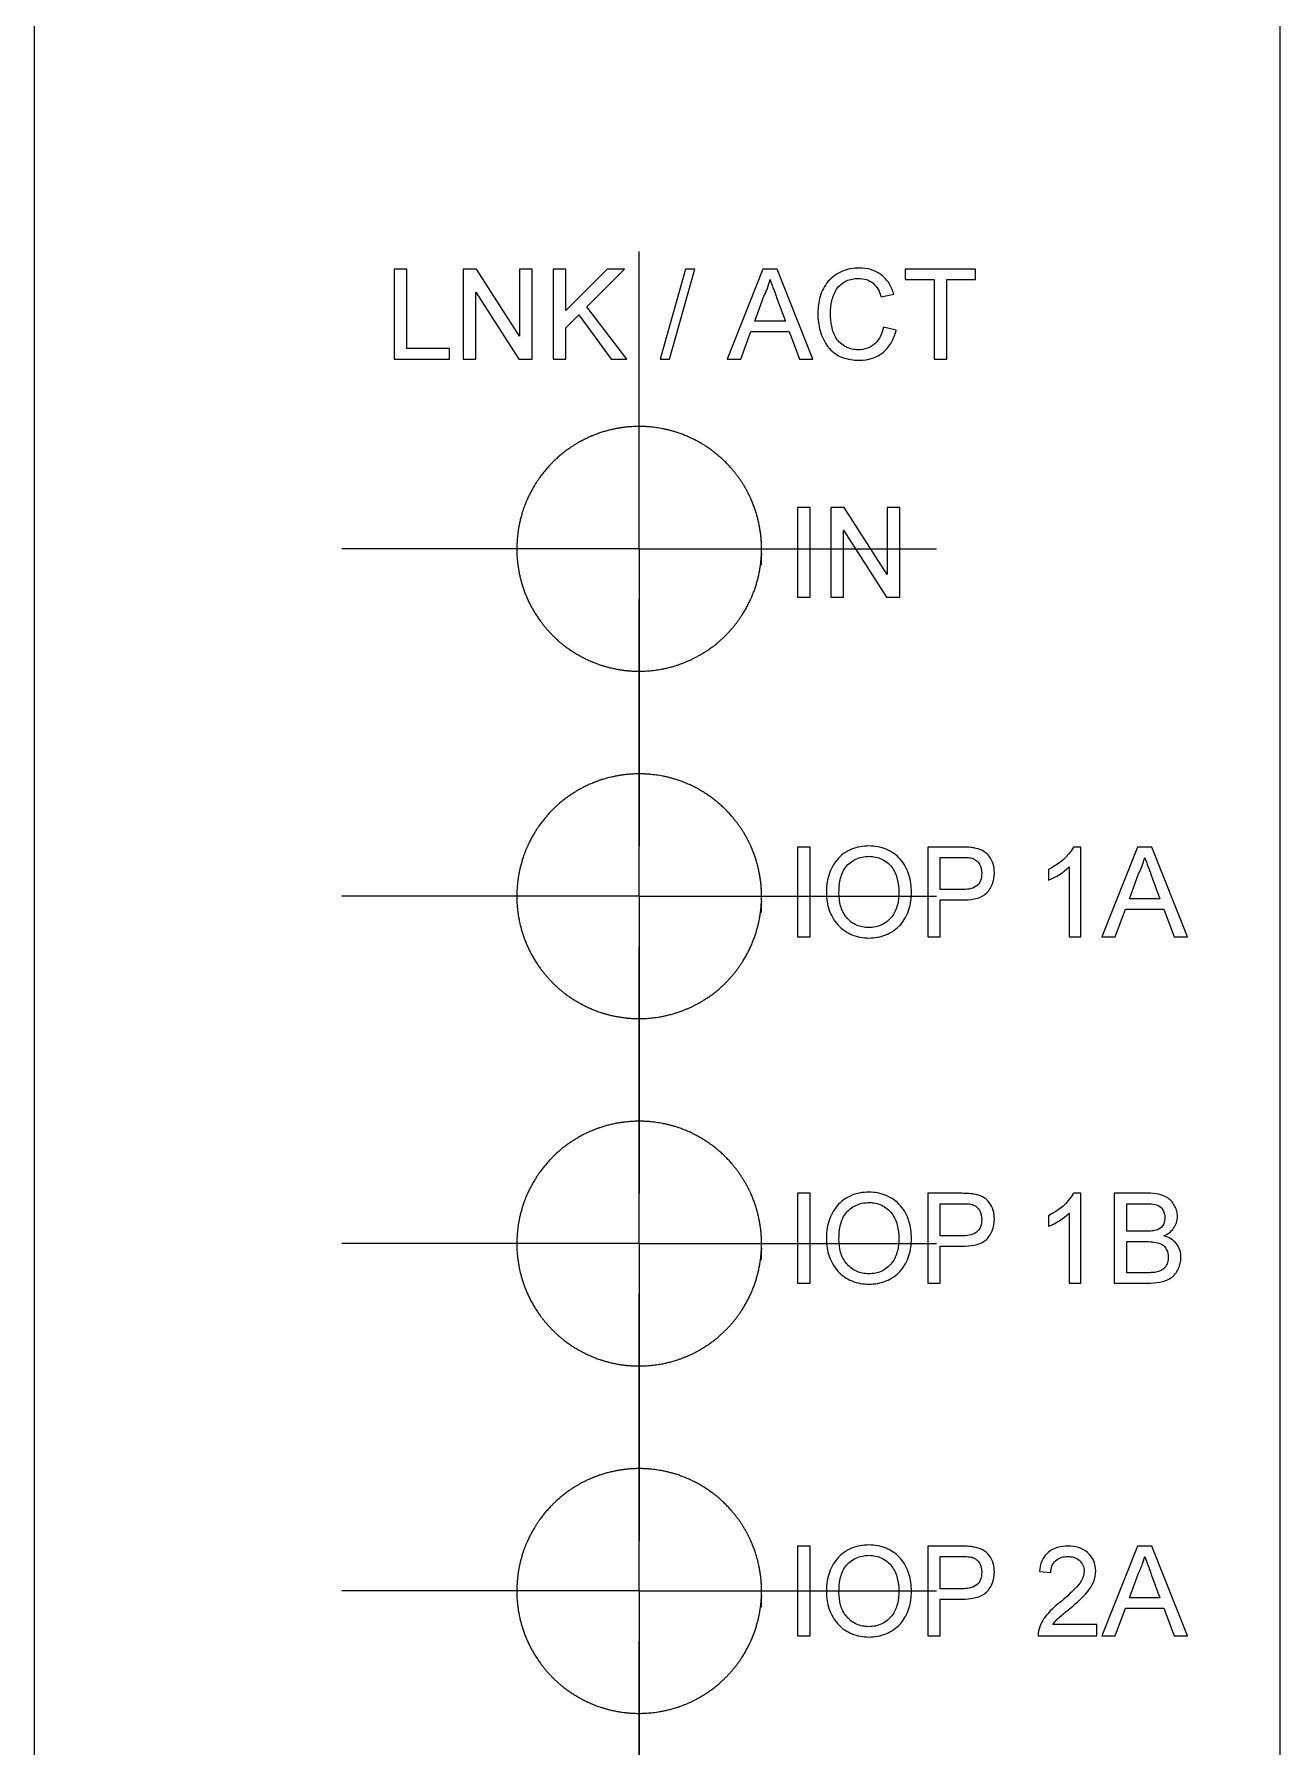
# Model space of a CAD drawing. Header units: millimetres. Extents: x 0 to 210, y 0 to 297.
# Drawn here: x 79.91 to 97.72, y 174.46 to 198.95 of the extents above; entities that cross this region are included whole.
import ezdxf

# ---------------------------------------------------------------- set-up
doc = ezdxf.new("R2010")
doc.units = ezdxf.units.MM

# ---------------------------------------------------------------- blocks, each defined once
blk = doc.blocks.new('SW_CENTERMARKSYMBOL_9')
at = {"color": 0, "linetype": 'Continuous', "lineweight": 0}
for p, q in [((0, 2.5), (0, 4.25)), ((0, 0), (0, 2.5)), ((-2.5, 0), (-4.25, 0)), ((0, 0), (-2.5, 0)), ((0, 0), (0, -2.5)), ((0, 0), (2.5, 0)), ((2.5, 0), (4.25, 0)), ((0, -2.5), (0, -4.25))]:
    blk.add_line(p, q, dxfattribs=at)
blk = doc.blocks.new('SW_CENTERMARKSYMBOL_10')
at = {"color": 0, "linetype": 'Continuous', "lineweight": 0}
for p, q in [((0, 2.5), (0, 4.25)), ((0, 0), (0, 2.5)), ((-2.5, 0), (-4.25, 0)), ((0, 0), (-2.5, 0)), ((0, 0), (0, -2.5)), ((0, 0), (2.5, 0)), ((2.5, 0), (4.25, 0)), ((0, -2.5), (0, -4.25))]:
    blk.add_line(p, q, dxfattribs=at)
blk = doc.blocks.new('SW_CENTERMARKSYMBOL_11')
at = {"color": 0, "linetype": 'Continuous', "lineweight": 0}
for p, q in [((0, 2.5), (0, 4.25)), ((0, 0), (0, 2.5)), ((-2.5, 0), (-4.25, 0)), ((0, 0), (-2.5, 0)), ((0, 0), (0, -2.5)), ((0, 0), (2.5, 0)), ((2.5, 0), (4.25, 0)), ((0, -2.5), (0, -4.25))]:
    blk.add_line(p, q, dxfattribs=at)
blk = doc.blocks.new('SW_CENTERMARKSYMBOL_12')
at = {"color": 0, "linetype": 'Continuous', "lineweight": 0}
for p, q in [((0, 2.5), (0, 4.25)), ((0, 0), (0, 2.5)), ((-2.5, 0), (-4.25, 0)), ((0, 0), (-2.5, 0)), ((0, 0), (0, -2.5)), ((0, 0), (2.5, 0)), ((2.5, 0), (4.25, 0)), ((0, -2.5), (0, -4.25))]:
    blk.add_line(p, q, dxfattribs=at)
blk = doc.blocks.new('SW_CENTERMARKSYMBOL_13')
at = {"color": 0, "linetype": 'Continuous', "lineweight": 0}
for p, q in [((0, 2.5), (0, 4.25)), ((0, 0), (0, 2.5)), ((-2.5, 0), (-4.25, 0)), ((0, 0), (-2.5, 0)), ((0, 0), (0, -2.5)), ((0, 0), (2.5, 0)), ((2.5, 0), (4.25, 0)), ((0, -2.5), (0, -4.25))]:
    blk.add_line(p, q, dxfattribs=at)

msp = doc.modelspace()

# ---------------------------------------------------------------- linework, layer by layer
at = {"color": 7, "linetype": 'Continuous', "lineweight": 15}
for p, q in [((79.911, 237.015), (79.911, 105.12)), ((97.721, 237.015), (97.721, 105.12)), ((85.057, 195.594), (85.057, 194.309)), ((85.238, 195.594), (85.057, 195.594)), ((85.238, 194.458), (85.238, 195.594)), ((86.236, 195.594), (86.044, 195.594)), ((86.044, 195.594), (86.044, 194.309)), ((86.851, 194.635), (86.236, 195.594)), ((86.851, 195.594), (86.851, 194.635)), ((87.032, 195.594), (86.851, 195.594)), ((87.032, 194.309), (87.032, 195.594)), ((87.329, 195.594), (87.329, 194.309)), ((87.51, 195.594), (87.329, 195.594)), ((87.51, 195.002), (87.51, 195.594)), ((88.101, 195.594), (87.51, 195.002)), ((87.813, 195.057), (88.349, 195.594)), ((88.349, 195.594), (88.101, 195.594)), ((89.222, 195.594), (88.86, 194.309)), ((88.996, 194.309), (89.358, 195.594)), ((89.358, 195.594), (89.222, 195.594)), ((90.33, 195.594), (89.82, 194.309)), ((90.534, 195.594), (90.33, 195.594)), ((91.044, 194.309), (90.534, 195.594)), ((93.371, 195.594), (92.366, 195.594)), ((92.366, 195.594), (92.366, 195.445)), ((92.366, 195.445), (92.778, 195.445)), ((92.778, 195.445), (92.778, 194.309)), ((92.959, 195.445), (93.371, 195.445)), ((92.959, 194.309), (92.959, 195.445)), ((93.371, 195.445), (93.371, 195.594)), ((86.225, 195.268), (86.841, 194.309)), ((86.225, 194.309), (86.225, 195.268)), ((90.213, 194.853), (90.344, 195.208)), ((92.021, 195.198), (92.202, 195.237)), ((88.382, 194.309), (87.813, 195.057)), ((90.526, 195.19), (90.651, 194.853)), ((87.51, 194.754), (87.698, 194.942)), ((87.51, 194.309), (87.51, 194.754)), ((87.698, 194.942), (88.159, 194.309)), ((90.012, 194.309), (90.158, 194.705)), ((90.158, 194.705), (90.706, 194.705)), ((90.651, 194.853), (90.213, 194.853)), ((90.706, 194.705), (90.852, 194.309)), ((92.235, 194.721), (92.054, 194.763)), ((85.847, 194.458), (85.238, 194.458)), ((85.847, 194.309), (85.847, 194.458)), ((85.057, 194.309), (85.847, 194.309)), ((86.044, 194.309), (86.225, 194.309)), ((86.841, 194.309), (87.032, 194.309)), ((87.329, 194.309), (87.51, 194.309)), ((88.159, 194.309), (88.382, 194.309)), ((88.86, 194.309), (88.996, 194.309)), ((89.82, 194.309), (90.012, 194.309)), ((90.852, 194.309), (91.044, 194.309)), ((92.778, 194.309), (92.959, 194.309)), ((90.825, 192.186), (90.825, 190.902)), ((91.006, 192.186), (90.825, 192.186)), ((91.006, 190.902), (91.006, 192.186)), ((91.494, 192.186), (91.303, 192.186)), ((91.303, 192.186), (91.303, 190.902)), ((92.109, 191.228), (91.494, 192.186)), ((92.109, 192.186), (92.109, 191.228)), ((92.29, 192.186), (92.109, 192.186)), ((92.29, 190.902), (92.29, 192.186)), ((91.484, 191.86), (92.099, 190.902)), ((91.484, 190.902), (91.484, 191.86)), ((90.825, 190.902), (91.006, 190.902)), ((91.303, 190.902), (91.484, 190.902)), ((92.099, 190.902), (92.29, 190.902)), ((90.825, 187.33), (90.825, 186.046)), ((91.006, 187.33), (90.825, 187.33)), ((91.006, 186.046), (91.006, 187.33)), ((92.686, 187.33), (92.686, 186.046)), ((93.157, 187.33), (92.686, 187.33)), ((92.867, 187.182), (93.173, 187.182)), ((92.867, 186.721), (92.867, 187.182)), ((94.875, 187.33), (94.769, 187.33)), ((94.875, 186.046), (94.875, 187.33)), ((95.687, 187.33), (95.177, 186.046)), ((95.891, 187.33), (95.687, 187.33)), ((96.401, 186.046), (95.891, 187.33)), ((94.414, 187.009), (94.414, 186.857)), ((94.711, 187.047), (94.711, 186.046)), ((95.57, 186.589), (95.701, 186.945)), ((95.883, 186.927), (96.008, 186.589)), ((93.176, 186.721), (92.867, 186.721)), ((92.867, 186.573), (93.181, 186.573)), ((92.867, 186.046), (92.867, 186.573)), ((95.369, 186.046), (95.515, 186.441)), ((95.515, 186.441), (96.063, 186.441)), ((96.008, 186.589), (95.57, 186.589)), ((96.063, 186.441), (96.209, 186.046)), ((90.825, 186.046), (91.006, 186.046)), ((92.686, 186.046), (92.867, 186.046)), ((94.711, 186.046), (94.875, 186.046)), ((95.177, 186.046), (95.369, 186.046)), ((96.209, 186.046), (96.401, 186.046)), ((91.006, 182.379), (90.825, 182.379)), ((90.825, 182.379), (90.825, 181.094)), ((91.006, 181.094), (91.006, 182.379)), ((92.686, 182.379), (92.686, 181.094)), ((93.157, 182.379), (92.686, 182.379)), ((92.867, 182.23), (93.173, 182.23)), ((92.867, 181.769), (92.867, 182.23)), ((94.875, 182.379), (94.769, 182.379)), ((94.875, 181.094), (94.875, 182.379)), ((95.353, 182.379), (95.353, 181.094)), ((95.833, 182.379), (95.353, 182.379)), ((95.534, 182.23), (95.778, 182.23)), ((95.534, 181.835), (95.534, 182.23)), ((94.414, 182.058), (94.414, 181.906)), ((94.711, 182.095), (94.711, 181.094)), ((93.176, 181.769), (92.867, 181.769)), ((95.798, 181.835), (95.534, 181.835)), ((92.867, 181.621), (93.181, 181.621)), ((92.867, 181.094), (92.867, 181.621)), ((95.534, 181.687), (95.817, 181.687)), ((95.534, 181.243), (95.534, 181.687)), ((95.838, 181.243), (95.534, 181.243)), ((90.825, 181.094), (91.006, 181.094)), ((92.686, 181.094), (92.867, 181.094)), ((94.711, 181.094), (94.875, 181.094)), ((95.353, 181.094), (95.835, 181.094)), ((90.825, 177.333), (90.825, 176.048)), ((91.006, 177.333), (90.825, 177.333)), ((91.006, 176.048), (91.006, 177.333)), ((92.686, 177.333), (92.686, 176.048)), ((93.157, 177.333), (92.686, 177.333)), ((95.687, 177.333), (95.177, 176.048)), ((95.891, 177.333), (95.687, 177.333)), ((96.401, 176.048), (95.891, 177.333)), ((92.867, 177.184), (93.173, 177.184)), ((92.867, 176.723), (92.867, 177.184)), ((94.283, 176.97), (94.447, 176.954)), ((95.57, 176.592), (95.701, 176.947)), ((95.883, 176.929), (96.008, 176.592)), ((93.176, 176.723), (92.867, 176.723)), ((96.008, 176.592), (95.57, 176.592)), ((92.867, 176.575), (93.181, 176.575)), ((92.867, 176.048), (92.867, 176.575)), ((95.369, 176.048), (95.515, 176.444)), ((95.515, 176.444), (96.063, 176.444)), ((96.063, 176.444), (96.209, 176.048)), ((95.106, 176.213), (94.478, 176.213)), ((95.106, 176.048), (95.106, 176.213)), ((90.825, 176.048), (91.006, 176.048)), ((92.686, 176.048), (92.867, 176.048)), ((94.266, 176.048), (95.106, 176.048)), ((95.177, 176.048), (95.369, 176.048)), ((96.209, 176.048), (96.401, 176.048))]:
    msp.add_line(p, q, dxfattribs=at)
for points, knots in [([(90.344, 195.208), (90.354, 195.227), (90.363, 195.246), (90.372, 195.265), (90.381, 195.285), (90.388, 195.304), (90.396, 195.324), (90.411, 195.364), (90.422, 195.404), (90.432, 195.445)], [0, 0, 0, 0, 0.0000634621, 0.0000634621, 0.0000634621, 0.0001269779, 0.0001269779, 0.0001269779, 0.0002541361, 0.0002541361, 0.0002541361, 0.0002541361]), ([(90.432, 195.445), (90.44, 195.424), (90.448, 195.403), (90.456, 195.382), (90.463, 195.36), (90.471, 195.339), (90.479, 195.318), (90.487, 195.297), (90.495, 195.275), (90.503, 195.254), (90.511, 195.233), (90.519, 195.212), (90.526, 195.19)], [0, 0, 0, 0, 0.0000681238, 0.0000681238, 0.0000681238, 0.0001362436, 0.0001362436, 0.0001362436, 0.0002043659, 0.0002043659, 0.0002043659, 0.0002724882, 0.0002724882, 0.0002724882, 0.0002724882]), ([(91.707, 195.61), (91.624, 195.609), (91.543, 195.596), (91.39, 195.532), (91.319, 195.484), (91.212, 195.359), (91.173, 195.284), (91.125, 195.127), (91.117, 195.044), (91.115, 194.961)], [0, 0, 0, 0, 0.25, 0.25, 0.5, 0.5, 0.75, 0.75, 1, 1, 1, 1]), ([(91.296, 194.962), (91.297, 195.023), (91.303, 195.083), (91.33, 195.2), (91.35, 195.258), (91.419, 195.359), (91.467, 195.4), (91.576, 195.452), (91.637, 195.461), (91.698, 195.462)], [0, 0, 0, 0, 0.25, 0.25, 0.5, 0.5, 0.75, 0.75, 1, 1, 1, 1]), ([(91.698, 195.462), (91.736, 195.461), (91.773, 195.458), (91.845, 195.435), (91.879, 195.417), (91.965, 195.342), (91.998, 195.27), (92.021, 195.198)], [0, 0, 0, 0, 0.25, 0.25, 0.5, 0.5, 1, 1, 1, 1]), ([(92.202, 195.237), (92.185, 195.29), (92.165, 195.342), (92.106, 195.436), (92.067, 195.478), (91.978, 195.546), (91.927, 195.572), (91.82, 195.603), (91.763, 195.609), (91.707, 195.61)], [0, 0, 0, 0, 0.25, 0.25, 0.5, 0.5, 0.75, 0.75, 1, 1, 1, 1]), ([(91.115, 194.961), (91.116, 194.876), (91.126, 194.793), (91.173, 194.63), (91.208, 194.552), (91.312, 194.418), (91.382, 194.365), (91.539, 194.303), (91.625, 194.294), (91.71, 194.293)], [0, 0, 0, 0, 0.25, 0.25, 0.5, 0.5, 0.75, 0.75, 1, 1, 1, 1]), ([(91.693, 194.441), (91.632, 194.443), (91.571, 194.455), (91.461, 194.511), (91.412, 194.553), (91.346, 194.657), (91.327, 194.717), (91.302, 194.838), (91.297, 194.9), (91.296, 194.962)], [0, 0, 0, 0, 0.25, 0.25, 0.5, 0.5, 0.75, 0.75, 1, 1, 1, 1]), ([(92.054, 194.763), (92.044, 194.72), (92.031, 194.678), (91.994, 194.599), (91.968, 194.562), (91.903, 194.502), (91.866, 194.478), (91.782, 194.448), (91.738, 194.442), (91.693, 194.441)], [0, 0, 0, 0, 0.25, 0.25, 0.5, 0.5, 0.75, 0.75, 1, 1, 1, 1]), ([(91.71, 194.293), (91.772, 194.294), (91.833, 194.301), (91.95, 194.339), (92.005, 194.368), (92.1, 194.448), (92.139, 194.496), (92.198, 194.603), (92.219, 194.661), (92.235, 194.721)], [0, 0, 0, 0, 0.25, 0.25, 0.5, 0.5, 0.75, 0.75, 1, 1, 1, 1]), ([(90.311, 191.364), (90.311, 191.71), (90.299, 191.824), (90.255, 192.047), (90.221, 192.158), (90.134, 192.37), (90.08, 192.471), (89.953, 192.661), (89.879, 192.751), (89.637, 192.993), (89.442, 193.124), (89.02, 193.299), (88.79, 193.345), (88.447, 193.345), (88.331, 193.334), (88.106, 193.289), (87.997, 193.256), (87.785, 193.168), (87.683, 193.113), (87.493, 192.986), (87.405, 192.914), (87.241, 192.751), (87.169, 192.662), (87.042, 192.472), (86.987, 192.37), (86.9, 192.158), (86.867, 192.049), (86.822, 191.825), (86.811, 191.709), (86.81, 191.367), (86.856, 191.137), (87.03, 190.716), (87.16, 190.521), (87.402, 190.278), (87.492, 190.204), (87.682, 190.077), (87.783, 190.023), (87.994, 189.935), (88.106, 189.901), (88.33, 189.856), (88.443, 189.845), (88.79, 189.845), (89.017, 189.89), (89.336, 190.022), (89.436, 190.076), (89.627, 190.202), (89.717, 190.276), (89.959, 190.519), (90.09, 190.714), (90.264, 191.134), (90.311, 191.364), (90.311, 191.71)], [-0.0625, -0.0625, 0, 0, 0.03125, 0.03125, 0.0625, 0.0625, 0.09375, 0.09375, 0.125, 0.125, 0.1875, 0.1875, 0.25, 0.25, 0.28125, 0.28125, 0.3125, 0.3125, 0.34375, 0.34375, 0.375, 0.375, 0.40625, 0.40625, 0.4375, 0.4375, 0.46875, 0.46875, 0.5, 0.5, 0.5625, 0.5625, 0.625, 0.625, 0.65625, 0.65625, 0.6875, 0.6875, 0.71875, 0.71875, 0.75, 0.75, 0.8125, 0.8125, 0.84375, 0.84375, 0.875, 0.875, 0.9375, 0.9375, 1, 1, 1.03125, 1.03125]), ([(90.311, 186.396), (90.311, 186.742), (90.299, 186.856), (90.255, 187.079), (90.221, 187.19), (90.134, 187.402), (90.08, 187.503), (89.953, 187.693), (89.879, 187.783), (89.637, 188.025), (89.442, 188.156), (89.021, 188.331), (88.79, 188.377), (88.447, 188.377), (88.331, 188.365), (88.106, 188.321), (87.997, 188.288), (87.785, 188.2), (87.683, 188.145), (87.493, 188.018), (87.405, 187.946), (87.241, 187.782), (87.169, 187.694), (87.042, 187.504), (86.987, 187.402), (86.9, 187.19), (86.867, 187.081), (86.822, 186.857), (86.811, 186.741), (86.81, 186.399), (86.856, 186.169), (87.03, 185.748), (87.16, 185.553), (87.402, 185.31), (87.492, 185.236), (87.682, 185.109), (87.782, 185.055), (87.994, 184.967), (88.106, 184.933), (88.33, 184.888), (88.443, 184.877), (88.79, 184.877), (89.017, 184.922), (89.336, 185.054), (89.437, 185.108), (89.627, 185.234), (89.717, 185.308), (89.959, 185.551), (90.09, 185.746), (90.264, 186.166), (90.311, 186.396), (90.311, 186.742)], [-0.0625, -0.0625, 0, 0, 0.03125, 0.03125, 0.0625, 0.0625, 0.09375, 0.09375, 0.125, 0.125, 0.1875, 0.1875, 0.25, 0.25, 0.28125, 0.28125, 0.3125, 0.3125, 0.34375, 0.34375, 0.375, 0.375, 0.40625, 0.40625, 0.4375, 0.4375, 0.46875, 0.46875, 0.5, 0.5, 0.5625, 0.5625, 0.625, 0.625, 0.65625, 0.65625, 0.6875, 0.6875, 0.71875, 0.71875, 0.75, 0.75, 0.8125, 0.8125, 0.84375, 0.84375, 0.875, 0.875, 0.9375, 0.9375, 1, 1, 1.03125, 1.03125]), ([(91.847, 187.346), (91.761, 187.344), (91.675, 187.333), (91.517, 187.266), (91.446, 187.214), (91.335, 187.085), (91.295, 187.007), (91.246, 186.842), (91.238, 186.757), (91.237, 186.671)], [0, 0, 0, 0, 0.25, 0.25, 0.5, 0.5, 0.75, 0.75, 1, 1, 1, 1]), ([(91.418, 186.669), (91.419, 186.733), (91.422, 186.797), (91.449, 186.923), (91.472, 186.986), (91.549, 187.09), (91.602, 187.129), (91.718, 187.185), (91.783, 187.197), (91.848, 187.198)], [0, 0, 0, 0, 0.25, 0.25, 0.5, 0.5, 0.75, 0.75, 1, 1, 1, 1]), ([(92.455, 186.686), (92.453, 186.77), (92.444, 186.853), (92.393, 187.013), (92.353, 187.089), (92.242, 187.216), (92.171, 187.265), (92.016, 187.331), (91.931, 187.345), (91.847, 187.346)], [0, 0, 0, 0, 0.25, 0.25, 0.5, 0.5, 0.75, 0.75, 1, 1, 1, 1]), ([(91.848, 187.198), (91.911, 187.197), (91.973, 187.185), (92.085, 187.131), (92.136, 187.091), (92.21, 186.991), (92.236, 186.933), (92.267, 186.812), (92.273, 186.75), (92.274, 186.687)], [0, 0, 0, 0, 0.25, 0.25, 0.5, 0.5, 0.75, 0.75, 1, 1, 1, 1]), ([(93.348, 187.318), (93.332, 187.32), (93.316, 187.323), (93.3, 187.324), (93.284, 187.326), (93.269, 187.327), (93.253, 187.328), (93.221, 187.329), (93.189, 187.33), (93.157, 187.33)], [0, 0, 0, 0, 0.0000477986, 0.0000477986, 0.0000477986, 0.0000955814, 0.0000955814, 0.0000955814, 0.0001909131, 0.0001909131, 0.0001909131, 0.0001909131]), ([(93.173, 187.182), (93.186, 187.182), (93.198, 187.182), (93.21, 187.181), (93.223, 187.181), (93.235, 187.181), (93.248, 187.18), (93.272, 187.179), (93.297, 187.176), (93.321, 187.171)], [0, 0, 0, 0, 0.0000371946, 0.0000371946, 0.0000371946, 0.0000743921, 0.0000743921, 0.0000743921, 0.0001487473, 0.0001487473, 0.0001487473, 0.0001487473]), ([(93.321, 187.171), (93.343, 187.163), (93.363, 187.154), (93.399, 187.125), (93.414, 187.107), (93.45, 187.048), (93.458, 187.001), (93.459, 186.956)], [0, 0, 0, 0, 0.25, 0.25, 0.5, 0.5, 1, 1, 1, 1]), ([(93.64, 186.961), (93.639, 187.003), (93.635, 187.045), (93.61, 187.125), (93.59, 187.164), (93.539, 187.231), (93.506, 187.259), (93.431, 187.299), (93.39, 187.31), (93.348, 187.318)], [0, 0, 0, 0, 0.25, 0.25, 0.5, 0.5, 0.75, 0.75, 1, 1, 1, 1]), ([(95.701, 186.945), (95.711, 186.964), (95.72, 186.982), (95.729, 187.002), (95.738, 187.021), (95.745, 187.041), (95.753, 187.06), (95.76, 187.08), (95.767, 187.1), (95.773, 187.12), (95.779, 187.141), (95.784, 187.161), (95.789, 187.182)], [0, 0, 0, 0, 0.000063462, 0.000063462, 0.000063462, 0.0001269778, 0.0001269778, 0.0001269778, 0.0001904131, 0.0001904131, 0.0001904131, 0.0002541404, 0.0002541404, 0.0002541404, 0.0002541404]), ([(95.789, 187.182), (95.797, 187.16), (95.805, 187.139), (95.813, 187.118), (95.82, 187.097), (95.828, 187.075), (95.836, 187.054), (95.844, 187.033), (95.852, 187.012), (95.86, 186.99), (95.868, 186.969), (95.876, 186.948), (95.883, 186.927)], [0, 0, 0, 0, 0.0000681678, 0.0000681678, 0.0000681678, 0.0001363317, 0.0001363317, 0.0001363317, 0.000204498, 0.000204498, 0.000204498, 0.0002726642, 0.0002726642, 0.0002726642, 0.0002726642]), ([(93.459, 186.956), (93.459, 186.921), (93.454, 186.885), (93.429, 186.82), (93.407, 186.79), (93.351, 186.748), (93.316, 186.737), (93.247, 186.723), (93.212, 186.721), (93.176, 186.721)], [0, 0, 0, 0, 0.25, 0.25, 0.5, 0.5, 0.75, 0.75, 1, 1, 1, 1]), ([(93.181, 186.573), (93.239, 186.574), (93.296, 186.576), (93.409, 186.6), (93.465, 186.62), (93.554, 186.691), (93.587, 186.741), (93.631, 186.846), (93.639, 186.904), (93.64, 186.961)], [0, 0, 0, 0, 0.25, 0.25, 0.5, 0.5, 0.75, 0.75, 1, 1, 1, 1]), ([(91.237, 186.671), (91.238, 186.588), (91.25, 186.507), (91.305, 186.352), (91.346, 186.279), (91.458, 186.156), (91.527, 186.108), (91.679, 186.044), (91.762, 186.031), (91.846, 186.029)], [0, 0, 0, 0, 0.25, 0.25, 0.5, 0.5, 0.75, 0.75, 1, 1, 1, 1]), ([(91.845, 186.178), (91.784, 186.179), (91.723, 186.189), (91.612, 186.24), (91.563, 186.279), (91.486, 186.373), (91.458, 186.429), (91.425, 186.546), (91.419, 186.608), (91.418, 186.669)], [0, 0, 0, 0, 0.25, 0.25, 0.5, 0.5, 0.75, 0.75, 1, 1, 1, 1]), ([(92.274, 186.687), (92.273, 186.625), (92.268, 186.563), (92.238, 186.443), (92.212, 186.384), (92.135, 186.285), (92.085, 186.244), (91.971, 186.189), (91.908, 186.179), (91.845, 186.178)], [0, 0, 0, 0, 0.25, 0.25, 0.5, 0.5, 0.75, 0.75, 1, 1, 1, 1]), ([(91.846, 186.029), (91.93, 186.031), (92.012, 186.045), (92.168, 186.109), (92.24, 186.157), (92.351, 186.282), (92.392, 186.358), (92.443, 186.517), (92.454, 186.602), (92.455, 186.686)], [0, 0, 0, 0, 0.25, 0.25, 0.5, 0.5, 0.75, 0.75, 1, 1, 1, 1]), ([(90.311, 181.428), (90.311, 181.774), (90.299, 181.888), (90.255, 182.111), (90.221, 182.222), (90.134, 182.434), (90.08, 182.534), (89.953, 182.725), (89.879, 182.815), (89.637, 183.057), (89.442, 183.188), (89.021, 183.363), (88.79, 183.409), (88.447, 183.409), (88.331, 183.397), (88.106, 183.353), (87.997, 183.32), (87.785, 183.232), (87.682, 183.177), (87.493, 183.05), (87.404, 182.978), (87.241, 182.814), (87.169, 182.726), (87.042, 182.536), (86.987, 182.434), (86.9, 182.222), (86.867, 182.113), (86.822, 181.889), (86.811, 181.773), (86.81, 181.431), (86.856, 181.201), (87.03, 180.78), (87.16, 180.585), (87.402, 180.343), (87.491, 180.269), (87.682, 180.141), (87.782, 180.087), (87.994, 179.999), (88.105, 179.965), (88.329, 179.92), (88.443, 179.909), (88.79, 179.909), (89.017, 179.954), (89.336, 180.086), (89.437, 180.14), (89.627, 180.267), (89.717, 180.341), (89.959, 180.583), (90.09, 180.778), (90.264, 181.199), (90.311, 181.428), (90.311, 181.774)], [-0.0625, -0.0625, 0, 0, 0.03125, 0.03125, 0.0625, 0.0625, 0.09375, 0.09375, 0.125, 0.125, 0.1875, 0.1875, 0.25, 0.25, 0.28125, 0.28125, 0.3125, 0.3125, 0.34375, 0.34375, 0.375, 0.375, 0.40625, 0.40625, 0.4375, 0.4375, 0.46875, 0.46875, 0.5, 0.5, 0.5625, 0.5625, 0.625, 0.625, 0.65625, 0.65625, 0.6875, 0.6875, 0.71875, 0.71875, 0.75, 0.75, 0.8125, 0.8125, 0.84375, 0.84375, 0.875, 0.875, 0.9375, 0.9375, 1, 1, 1.03125, 1.03125]), ([(91.847, 182.395), (91.761, 182.393), (91.675, 182.381), (91.517, 182.314), (91.446, 182.262), (91.335, 182.133), (91.295, 182.055), (91.246, 181.891), (91.238, 181.805), (91.237, 181.719)], [0, 0, 0, 0, 0.25, 0.25, 0.5, 0.5, 0.75, 0.75, 1, 1, 1, 1]), ([(91.418, 181.717), (91.419, 181.782), (91.422, 181.846), (91.449, 181.972), (91.472, 182.034), (91.549, 182.138), (91.602, 182.178), (91.718, 182.234), (91.783, 182.246), (91.848, 182.247)], [0, 0, 0, 0, 0.25, 0.25, 0.5, 0.5, 0.75, 0.75, 1, 1, 1, 1]), ([(92.455, 181.734), (92.453, 181.819), (92.444, 181.902), (92.393, 182.062), (92.353, 182.138), (92.242, 182.265), (92.171, 182.314), (92.017, 182.38), (91.931, 182.394), (91.847, 182.395)], [0, 0, 0, 0, 0.25, 0.25, 0.5, 0.5, 0.75, 0.75, 1, 1, 1, 1]), ([(91.848, 182.247), (91.911, 182.245), (91.973, 182.234), (92.085, 182.18), (92.136, 182.139), (92.21, 182.039), (92.236, 181.981), (92.267, 181.861), (92.273, 181.798), (92.274, 181.736)], [0, 0, 0, 0, 0.25, 0.25, 0.5, 0.5, 0.75, 0.75, 1, 1, 1, 1]), ([(93.348, 182.366), (93.332, 182.369), (93.316, 182.371), (93.3, 182.373), (93.284, 182.375), (93.269, 182.375), (93.253, 182.376), (93.221, 182.378), (93.189, 182.378), (93.157, 182.379)], [0, 0, 0, 0, 0.0000477986, 0.0000477986, 0.0000477986, 0.0000955814, 0.0000955814, 0.0000955814, 0.0001909136, 0.0001909136, 0.0001909136, 0.0001909136]), ([(93.173, 182.23), (93.186, 182.23), (93.198, 182.23), (93.21, 182.23), (93.223, 182.23), (93.235, 182.229), (93.248, 182.229), (93.272, 182.227), (93.297, 182.225), (93.321, 182.219)], [0, 0, 0, 0, 0.0000371946, 0.0000371946, 0.0000371946, 0.0000743921, 0.0000743921, 0.0000743921, 0.0001487482, 0.0001487482, 0.0001487482, 0.0001487482]), ([(93.321, 182.219), (93.343, 182.212), (93.364, 182.202), (93.399, 182.173), (93.414, 182.155), (93.45, 182.096), (93.458, 182.05), (93.459, 182.004)], [0, 0, 0, 0, 0.25, 0.25, 0.5, 0.5, 1, 1, 1, 1]), ([(93.64, 182.009), (93.639, 182.052), (93.635, 182.093), (93.61, 182.174), (93.59, 182.212), (93.539, 182.28), (93.506, 182.308), (93.431, 182.347), (93.39, 182.358), (93.348, 182.366)], [0, 0, 0, 0, 0.25, 0.25, 0.5, 0.5, 0.75, 0.75, 1, 1, 1, 1]), ([(95.778, 182.23), (95.813, 182.23), (95.847, 182.23), (95.915, 182.224), (95.95, 182.22), (96.014, 182.19), (96.039, 182.163), (96.07, 182.1), (96.076, 182.065), (96.077, 182.03)], [0, 0, 0, 0, 0.25, 0.25, 0.5, 0.5, 0.75, 0.75, 1, 1, 1, 1]), ([(96.258, 182.046), (96.257, 182.071), (96.255, 182.096), (96.243, 182.145), (96.234, 182.169), (96.199, 182.237), (96.166, 182.278), (96.084, 182.336), (96.035, 182.355), (95.936, 182.376), (95.884, 182.378), (95.833, 182.379)], [0, 0, 0, 0, 0.125, 0.125, 0.25, 0.25, 0.5, 0.5, 0.75, 0.75, 1, 1, 1, 1]), ([(93.459, 182.004), (93.459, 181.969), (93.454, 181.934), (93.429, 181.868), (93.407, 181.839), (93.351, 181.797), (93.316, 181.786), (93.247, 181.772), (93.212, 181.77), (93.176, 181.769)], [0, 0, 0, 0, 0.25, 0.25, 0.5, 0.5, 0.75, 0.75, 1, 1, 1, 1]), ([(93.181, 181.621), (93.239, 181.622), (93.296, 181.625), (93.409, 181.649), (93.465, 181.669), (93.554, 181.74), (93.587, 181.789), (93.631, 181.895), (93.639, 181.952), (93.64, 182.009)], [0, 0, 0, 0, 0.25, 0.25, 0.5, 0.5, 0.75, 0.75, 1, 1, 1, 1]), ([(96.077, 182.03), (96.076, 181.991), (96.069, 181.951), (96.026, 181.885), (95.99, 181.864), (95.953, 181.85)], [0, 0, 0, 0, 0.5, 0.5, 1, 1, 1, 1]), ([(96.065, 181.769), (96.092, 181.783), (96.118, 181.797), (96.165, 181.833), (96.186, 181.855), (96.221, 181.903), (96.235, 181.93), (96.253, 181.986), (96.257, 182.016), (96.258, 182.046)], [0, 0, 0, 0, 0.25, 0.25, 0.5, 0.5, 0.75, 0.75, 1, 1, 1, 1]), ([(92.274, 181.736), (92.273, 181.673), (92.268, 181.612), (92.238, 181.492), (92.212, 181.433), (92.135, 181.334), (92.085, 181.292), (91.972, 181.238), (91.908, 181.228), (91.845, 181.226)], [0, 0, 0, 0, 0.25, 0.25, 0.5, 0.5, 0.75, 0.75, 1, 1, 1, 1]), ([(91.846, 181.078), (91.93, 181.08), (92.012, 181.093), (92.168, 181.158), (92.24, 181.205), (92.351, 181.331), (92.392, 181.407), (92.443, 181.566), (92.454, 181.65), (92.455, 181.734)], [0, 0, 0, 0, 0.25, 0.25, 0.5, 0.5, 0.75, 0.75, 1, 1, 1, 1]), ([(95.953, 181.85), (95.94, 181.847), (95.928, 181.844), (95.915, 181.842), (95.902, 181.84), (95.889, 181.839), (95.876, 181.838), (95.85, 181.836), (95.824, 181.835), (95.798, 181.835)], [0, 0, 0, 0, 0.0000390562, 0.0000390562, 0.0000390562, 0.0000779638, 0.0000779638, 0.0000779638, 0.0001554137, 0.0001554137, 0.0001554137, 0.0001554137]), ([(96.308, 181.462), (96.307, 181.498), (96.303, 181.532), (96.281, 181.6), (96.264, 181.63), (96.22, 181.685), (96.193, 181.709), (96.133, 181.746), (96.099, 181.759), (96.065, 181.769)], [0, 0, 0, 0, 0.25, 0.25, 0.5, 0.5, 0.75, 0.75, 1, 1, 1, 1]), ([(91.237, 181.719), (91.238, 181.637), (91.25, 181.556), (91.305, 181.401), (91.346, 181.327), (91.458, 181.204), (91.527, 181.156), (91.679, 181.093), (91.762, 181.079), (91.846, 181.078)], [0, 0, 0, 0, 0.25, 0.25, 0.5, 0.5, 0.75, 0.75, 1, 1, 1, 1]), ([(91.845, 181.226), (91.784, 181.228), (91.723, 181.238), (91.612, 181.289), (91.563, 181.328), (91.486, 181.422), (91.458, 181.477), (91.425, 181.595), (91.419, 181.656), (91.418, 181.717)], [0, 0, 0, 0, 0.25, 0.25, 0.5, 0.5, 0.75, 0.75, 1, 1, 1, 1]), ([(95.817, 181.687), (95.853, 181.687), (95.89, 181.686), (95.962, 181.676), (95.998, 181.668), (96.062, 181.632), (96.087, 181.603), (96.12, 181.538), (96.125, 181.501), (96.126, 181.465)], [0, 0, 0, 0, 0.25, 0.25, 0.5, 0.5, 0.75, 0.75, 1, 1, 1, 1]), ([(95.835, 181.094), (95.892, 181.095), (95.948, 181.097), (96.06, 181.118), (96.115, 181.136), (96.211, 181.2), (96.246, 181.247), (96.283, 181.323), (96.292, 181.35), (96.305, 181.405), (96.307, 181.434), (96.308, 181.462)], [0, 0, 0, 0, 0.25, 0.25, 0.5, 0.5, 0.75, 0.75, 0.875, 0.875, 1, 1, 1, 1]), ([(95.947, 181.249), (95.938, 181.247), (95.929, 181.246), (95.92, 181.245), (95.911, 181.244), (95.902, 181.244), (95.893, 181.244), (95.874, 181.243), (95.856, 181.243), (95.838, 181.243)], [0, 0, 0, 0, 0.00002756, 0.00002756, 0.00002756, 0.0000551251, 0.0000551251, 0.0000551251, 0.0001101088, 0.0001101088, 0.0001101088, 0.0001101088]), ([(96.126, 181.465), (96.126, 181.439), (96.124, 181.414), (96.108, 181.365), (96.096, 181.341), (96.064, 181.301), (96.044, 181.284), (95.998, 181.261), (95.973, 181.254), (95.947, 181.249)], [0, 0, 0, 0, 0.25, 0.25, 0.5, 0.5, 0.75, 0.75, 1, 1, 1, 1]), ([(90.311, 176.46), (90.311, 176.806), (90.299, 176.92), (90.255, 177.143), (90.221, 177.254), (90.134, 177.466), (90.08, 177.566), (89.953, 177.756), (89.88, 177.846), (89.638, 178.089), (89.442, 178.22), (89.021, 178.395), (88.79, 178.441), (88.447, 178.441), (88.331, 178.429), (88.106, 178.385), (87.997, 178.351), (87.785, 178.264), (87.682, 178.209), (87.493, 178.082), (87.404, 178.009), (87.241, 177.846), (87.168, 177.757), (87.042, 177.568), (86.987, 177.466), (86.9, 177.254), (86.867, 177.145), (86.822, 176.921), (86.811, 176.805), (86.81, 176.463), (86.856, 176.233), (87.03, 175.813), (87.16, 175.617), (87.401, 175.375), (87.491, 175.301), (87.682, 175.173), (87.782, 175.119), (87.994, 175.031), (88.105, 174.997), (88.329, 174.952), (88.443, 174.941), (88.79, 174.941), (89.018, 174.986), (89.336, 175.118), (89.437, 175.172), (89.627, 175.299), (89.717, 175.373), (89.96, 175.615), (90.09, 175.81), (90.264, 176.231), (90.311, 176.46), (90.311, 176.806)], [-0.0625, -0.0625, 0, 0, 0.03125, 0.03125, 0.0625, 0.0625, 0.09375, 0.09375, 0.125, 0.125, 0.1875, 0.1875, 0.25, 0.25, 0.28125, 0.28125, 0.3125, 0.3125, 0.34375, 0.34375, 0.375, 0.375, 0.40625, 0.40625, 0.4375, 0.4375, 0.46875, 0.46875, 0.5, 0.5, 0.5625, 0.5625, 0.625, 0.625, 0.65625, 0.65625, 0.6875, 0.6875, 0.71875, 0.71875, 0.75, 0.75, 0.8125, 0.8125, 0.84375, 0.84375, 0.875, 0.875, 0.9375, 0.9375, 1, 1, 1.03125, 1.03125]), ([(91.847, 177.349), (91.761, 177.347), (91.675, 177.335), (91.517, 177.268), (91.446, 177.216), (91.335, 177.087), (91.295, 177.009), (91.246, 176.845), (91.238, 176.759), (91.237, 176.673)], [0, 0, 0, 0, 0.25, 0.25, 0.5, 0.5, 0.75, 0.75, 1, 1, 1, 1]), ([(92.455, 176.688), (92.453, 176.773), (92.444, 176.856), (92.393, 177.016), (92.353, 177.092), (92.242, 177.219), (92.171, 177.268), (92.017, 177.334), (91.931, 177.348), (91.847, 177.349)], [0, 0, 0, 0, 0.25, 0.25, 0.5, 0.5, 0.75, 0.75, 1, 1, 1, 1]), ([(93.348, 177.32), (93.332, 177.323), (93.316, 177.325), (93.3, 177.327), (93.284, 177.329), (93.269, 177.329), (93.253, 177.33), (93.221, 177.332), (93.189, 177.332), (93.157, 177.333)], [0, 0, 0, 0, 0.0000477986, 0.0000477986, 0.0000477986, 0.0000955814, 0.0000955814, 0.0000955814, 0.0001909143, 0.0001909143, 0.0001909143, 0.0001909143]), ([(93.64, 176.963), (93.639, 177.006), (93.635, 177.047), (93.61, 177.128), (93.59, 177.166), (93.539, 177.234), (93.506, 177.262), (93.431, 177.301), (93.39, 177.312), (93.348, 177.32)], [0, 0, 0, 0, 0.25, 0.25, 0.5, 0.5, 0.75, 0.75, 1, 1, 1, 1]), ([(94.694, 177.333), (94.643, 177.331), (94.592, 177.327), (94.494, 177.299), (94.447, 177.275), (94.369, 177.208), (94.339, 177.166), (94.298, 177.072), (94.289, 177.021), (94.283, 176.97)], [0, 0, 0, 0, 0.25, 0.25, 0.5, 0.5, 0.75, 0.75, 1, 1, 1, 1]), ([(95.089, 176.978), (95.088, 177.028), (95.081, 177.078), (95.039, 177.168), (95.009, 177.208), (94.934, 177.274), (94.889, 177.298), (94.794, 177.327), (94.744, 177.332), (94.694, 177.333)], [0, 0, 0, 0, 0.25, 0.25, 0.5, 0.5, 0.75, 0.75, 1, 1, 1, 1]), ([(91.418, 176.671), (91.419, 176.736), (91.422, 176.8), (91.449, 176.926), (91.472, 176.988), (91.549, 177.092), (91.602, 177.132), (91.718, 177.188), (91.783, 177.2), (91.848, 177.201)], [0, 0, 0, 0, 0.25, 0.25, 0.5, 0.5, 0.75, 0.75, 1, 1, 1, 1]), ([(91.848, 177.201), (91.911, 177.199), (91.973, 177.188), (92.085, 177.134), (92.136, 177.093), (92.21, 176.993), (92.236, 176.935), (92.267, 176.815), (92.273, 176.752), (92.274, 176.69)], [0, 0, 0, 0, 0.25, 0.25, 0.5, 0.5, 0.75, 0.75, 1, 1, 1, 1]), ([(93.173, 177.184), (93.186, 177.184), (93.198, 177.184), (93.21, 177.184), (93.223, 177.184), (93.235, 177.183), (93.248, 177.183), (93.272, 177.181), (93.297, 177.179), (93.321, 177.173)], [0, 0, 0, 0, 0.0000371946, 0.0000371946, 0.0000371946, 0.0000743921, 0.0000743921, 0.0000743921, 0.0001487491, 0.0001487491, 0.0001487491, 0.0001487491]), ([(93.321, 177.173), (93.343, 177.166), (93.364, 177.156), (93.399, 177.127), (93.414, 177.109), (93.45, 177.05), (93.458, 177.004), (93.459, 176.958)], [0, 0, 0, 0, 0.25, 0.25, 0.5, 0.5, 1, 1, 1, 1]), ([(94.447, 176.954), (94.448, 176.985), (94.452, 177.016), (94.474, 177.076), (94.492, 177.103), (94.538, 177.145), (94.566, 177.161), (94.627, 177.181), (94.659, 177.184), (94.691, 177.184)], [0, 0, 0, 0, 0.25, 0.25, 0.5, 0.5, 0.75, 0.75, 1, 1, 1, 1]), ([(94.691, 177.184), (94.72, 177.184), (94.749, 177.181), (94.804, 177.164), (94.83, 177.15), (94.875, 177.111), (94.894, 177.088), (94.919, 177.035), (94.924, 177.006), (94.925, 176.977)], [0, 0, 0, 0, 0.25, 0.25, 0.5, 0.5, 0.75, 0.75, 1, 1, 1, 1]), ([(95.701, 176.947), (95.72, 176.985), (95.738, 177.023), (95.752, 177.062), (95.76, 177.082), (95.767, 177.102), (95.773, 177.122), (95.779, 177.143), (95.784, 177.164), (95.789, 177.184)], [0, 0, 0, 0, 0.0001261792, 0.0001261792, 0.0001261792, 0.0001899771, 0.0001899771, 0.0001899771, 0.0002540717, 0.0002540717, 0.0002540717, 0.0002540717]), ([(95.789, 177.184), (95.797, 177.163), (95.805, 177.142), (95.813, 177.121), (95.82, 177.099), (95.828, 177.078), (95.836, 177.057), (95.844, 177.036), (95.852, 177.014), (95.86, 176.993), (95.868, 176.972), (95.876, 176.95), (95.883, 176.929)], [0, 0, 0, 0, 0.0000682318, 0.0000682318, 0.0000682318, 0.0001364597, 0.0001364597, 0.0001364597, 0.0002046901, 0.0002046901, 0.0002046901, 0.0002729204, 0.0002729204, 0.0002729204, 0.0002729204]), ([(93.459, 176.958), (93.459, 176.923), (93.454, 176.888), (93.429, 176.822), (93.408, 176.793), (93.351, 176.751), (93.316, 176.74), (93.247, 176.726), (93.212, 176.724), (93.176, 176.723)], [0, 0, 0, 0, 0.25, 0.25, 0.5, 0.5, 0.75, 0.75, 1, 1, 1, 1]), ([(93.181, 176.575), (93.239, 176.576), (93.296, 176.579), (93.409, 176.603), (93.465, 176.623), (93.554, 176.694), (93.587, 176.743), (93.631, 176.849), (93.639, 176.906), (93.64, 176.963)], [0, 0, 0, 0, 0.25, 0.25, 0.5, 0.5, 0.75, 0.75, 1, 1, 1, 1]), ([(94.925, 176.977), (94.923, 176.928), (94.908, 176.881), (94.86, 176.797), (94.828, 176.76), (94.727, 176.655), (94.654, 176.591), (94.579, 176.529)], [0, 0, 0, 0, 0.25, 0.25, 0.5, 0.5, 1, 1, 1, 1]), ([(94.733, 176.451), (94.817, 176.523), (94.901, 176.593), (95.005, 176.722), (95.035, 176.768), (95.078, 176.87), (95.088, 176.923), (95.089, 176.978)], [0, 0, 0, 0, 0.5, 0.5, 0.75, 0.75, 1, 1, 1, 1]), ([(91.237, 176.673), (91.238, 176.591), (91.25, 176.51), (91.305, 176.355), (91.346, 176.281), (91.458, 176.158), (91.527, 176.11), (91.679, 176.047), (91.762, 176.033), (91.846, 176.032)], [0, 0, 0, 0, 0.25, 0.25, 0.5, 0.5, 0.75, 0.75, 1, 1, 1, 1]), ([(91.845, 176.18), (91.784, 176.182), (91.723, 176.192), (91.612, 176.243), (91.563, 176.282), (91.486, 176.376), (91.458, 176.431), (91.425, 176.549), (91.419, 176.61), (91.418, 176.671)], [0, 0, 0, 0, 0.25, 0.25, 0.5, 0.5, 0.75, 0.75, 1, 1, 1, 1]), ([(92.274, 176.69), (92.273, 176.627), (92.268, 176.566), (92.238, 176.446), (92.212, 176.387), (92.135, 176.288), (92.085, 176.247), (91.972, 176.192), (91.908, 176.182), (91.845, 176.18)], [0, 0, 0, 0, 0.25, 0.25, 0.5, 0.5, 0.75, 0.75, 1, 1, 1, 1]), ([(91.846, 176.032), (91.93, 176.034), (92.012, 176.047), (92.168, 176.112), (92.24, 176.159), (92.351, 176.285), (92.392, 176.361), (92.443, 176.52), (92.454, 176.604), (92.455, 176.688)], [0, 0, 0, 0, 0.25, 0.25, 0.5, 0.5, 0.75, 0.75, 1, 1, 1, 1]), ([(94.579, 176.529), (94.517, 176.479), (94.456, 176.427), (94.35, 176.306), (94.311, 176.238), (94.283, 176.163)], [0, 0, 0, 0, 0.5, 0.5, 1, 1, 1, 1]), ([(94.478, 176.213), (94.495, 176.237), (94.513, 176.26), (94.534, 176.281), (94.554, 176.301), (94.577, 176.32), (94.599, 176.34), (94.643, 176.377), (94.688, 176.414), (94.733, 176.451)], [0, 0, 0, 0, 0.000088017, 0.000088017, 0.000088017, 0.000175798, 0.000175798, 0.000175798, 0.0003501374, 0.0003501374, 0.0003501374, 0.0003501374]), ([(94.283, 176.163), (94.28, 176.153), (94.277, 176.144), (94.275, 176.135), (94.273, 176.125), (94.271, 176.116), (94.27, 176.106), (94.268, 176.097), (94.267, 176.087), (94.267, 176.078), (94.266, 176.068), (94.266, 176.058), (94.266, 176.048)], [0, 0, 0, 0, 0.0000290861, 0.0000290861, 0.0000290861, 0.0000582238, 0.0000582238, 0.0000582238, 0.0000872732, 0.0000872732, 0.0000872732, 0.0001165246, 0.0001165246, 0.0001165246, 0.0001165246])]:
    msp.add_open_spline(points, degree=3, knots=knots, dxfattribs=at)
for points in [[(94.769, 187.33), (94.693, 187.185), (94.559, 187.083), (94.414, 187.009)], [(94.414, 186.857), (94.523, 186.902), (94.626, 186.964), (94.711, 187.047)], [(94.769, 182.379), (94.693, 182.234), (94.559, 182.132), (94.414, 182.058)], [(94.414, 181.906), (94.523, 181.951), (94.626, 182.013), (94.711, 182.095)]]:
    msp.add_open_spline(points, degree=3, dxfattribs=at)

# ---------------------------------------------------------------- block references
at = {"color": 7, "linetype": 'Continuous', "lineweight": 0}
for name, p in [('SW_CENTERMARKSYMBOL_13', (88.561, 191.595)), ('SW_CENTERMARKSYMBOL_12', (88.561, 186.627)), ('SW_CENTERMARKSYMBOL_11', (88.561, 181.659)), ('SW_CENTERMARKSYMBOL_10', (88.561, 176.691)), ('SW_CENTERMARKSYMBOL_9', (88.561, 171.723))]:
    msp.add_blockref(name, p, dxfattribs=at)

doc.saveas('drawing.dxf')
